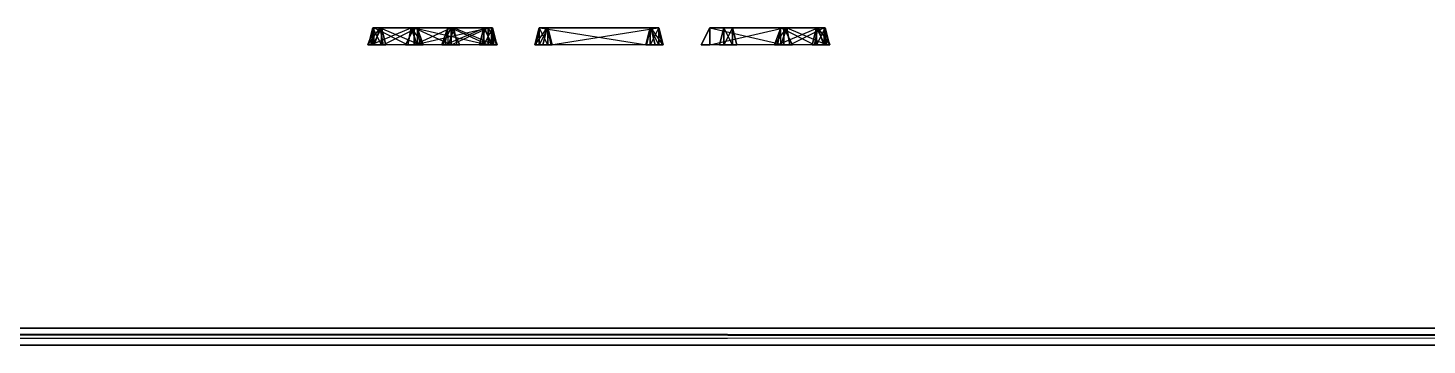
# Model space of a CAD drawing. Extents: x -3500 to 3500, y -22 to 22.
# Drawn here: x -691.4 to -497.1, y -22 to 22 of the extents above; entities that cross this region are included whole.
import ezdxf

# ---------------------------------------------------------------- set-up
doc = ezdxf.new("R2010")
doc.units = 0
doc.layers.add('UB3D', color=1, linetype='CONTINUOUS')

msp = doc.modelspace()

# ---------------------------------------------------------------- linework, layer by layer
at = {"layer": 'UB3D', "color": 2}
for points in [[(-644.213307, 19.685039, -1532.709843), (-643.79063, 19.685039, -1531.431929), (-643.363976, 22.047244, -1531.856614)], [(-643.360157, 19.685039, -1533.559134), (-644.213307, 19.685039, -1532.709843), (-642.510827, 22.047244, -1532.705906)], [(-644.213307, 19.685039, -1532.709843), (-642.510827, 22.047244, -1532.705906), (-643.363976, 22.047244, -1531.856614)], [(-644.213307, 19.685039, -1547.33185), (-643.363976, 22.047244, -1548.185039), (-643.790591, 19.685039, -1548.609724)], [(-644.213307, 19.685039, -1547.33185), (-643.360157, 19.685039, -1546.482559), (-643.363976, 22.047244, -1548.185039)], [(-643.539331, 19.685039, -1531.077362), (-643.539331, 22.047244, -1532.28126), (-644.141299, 19.685039, -1532.28126)], [(-643.539331, 22.047244, -1532.28126), (-644.141299, 19.685039, -1532.28126), (-643.539331, 22.047244, -1547.760394)], [(-644.141299, 19.685039, -1532.28126), (-643.539331, 22.047244, -1547.760394), (-644.141299, 19.685039, -1547.760394)], [(-643.539331, 22.047244, -1547.760394), (-644.141299, 19.685039, -1547.760394), (-643.539331, 19.685039, -1548.964291)], [(-643.79063, 19.685039, -1531.431929), (-643.363976, 22.047244, -1531.856614), (-638.654409, 19.685039, -1526.272205)], [(-643.363976, 22.047244, -1548.185039), (-643.790591, 19.685039, -1548.609724), (-638.227756, 22.047244, -1553.344724)], [(-643.790591, 19.685039, -1548.609724), (-638.227756, 22.047244, -1553.344724), (-638.65437, 19.685039, -1553.769409)], [(-643.539331, 19.685039, -1531.077362), (-642.335472, 19.685039, -1531.077362), (-643.539331, 22.047244, -1532.28126)], [(-642.335472, 19.685039, -1531.077362), (-643.539331, 22.047244, -1532.28126), (-642.335472, 22.047244, -1532.28126)], [(-643.539331, 22.047244, -1532.28126), (-642.335472, 22.047244, -1532.28126), (-643.539331, 22.047244, -1547.760394)], [(-642.335472, 22.047244, -1532.28126), (-643.539331, 22.047244, -1547.760394), (-642.335472, 22.047244, -1547.760394)], [(-643.539331, 22.047244, -1547.760394), (-642.335472, 22.047244, -1547.760394), (-643.539331, 19.685039, -1548.964291)], [(-642.335472, 22.047244, -1547.760394), (-643.539331, 19.685039, -1548.964291), (-642.335472, 19.685039, -1548.964291)], [(-643.363976, 22.047244, -1531.856614), (-638.654409, 19.685039, -1526.272205), (-638.227756, 22.047244, -1526.69689)], [(-642.510827, 22.047244, -1532.705906), (-643.363976, 22.047244, -1531.856614), (-637.374606, 22.047244, -1527.546181)], [(-643.363976, 22.047244, -1531.856614), (-637.374606, 22.047244, -1527.546181), (-638.227756, 22.047244, -1526.69689)], [(-643.360157, 19.685039, -1546.482559), (-643.363976, 22.047244, -1548.185039), (-642.510827, 22.047244, -1547.335748)], [(-643.363976, 22.047244, -1548.185039), (-642.510827, 22.047244, -1547.335748), (-638.227756, 22.047244, -1553.344724)], [(-643.360157, 19.685039, -1533.559134), (-642.510827, 22.047244, -1532.705906), (-642.084173, 19.685039, -1533.130591)], [(-643.360157, 19.685039, -1546.482559), (-642.084213, 19.685039, -1546.911063), (-642.510827, 22.047244, -1547.335748)], [(-642.510827, 22.047244, -1532.705906), (-642.084173, 19.685039, -1533.130591), (-637.374606, 22.047244, -1527.546181)], [(-642.084213, 19.685039, -1546.911063), (-642.510827, 22.047244, -1547.335748), (-636.947992, 19.685039, -1552.070748)], [(-642.510827, 22.047244, -1547.335748), (-636.947992, 19.685039, -1552.070748), (-637.374606, 22.047244, -1552.495433)], [(-642.510827, 22.047244, -1547.335748), (-638.227756, 22.047244, -1553.344724), (-637.374606, 22.047244, -1552.495433)], [(-642.335472, 19.685039, -1531.077362), (-641.733504, 19.685039, -1532.28126), (-642.335472, 22.047244, -1532.28126)], [(-641.733504, 19.685039, -1532.28126), (-642.335472, 22.047244, -1532.28126), (-641.733504, 19.685039, -1547.760394)], [(-642.335472, 22.047244, -1532.28126), (-641.733504, 19.685039, -1547.760394), (-642.335472, 22.047244, -1547.760394)], [(-641.733504, 19.685039, -1547.760394), (-642.335472, 22.047244, -1547.760394), (-642.335472, 19.685039, -1548.964291)], [(-642.084173, 19.685039, -1533.130591), (-637.374606, 22.047244, -1527.546181), (-636.947953, 19.685039, -1527.970866)], [(-639.005079, 19.685039, -1527.723465), (-637.801181, 22.047244, -1527.723465), (-637.801181, 19.685039, -1528.325433)], [(-639.005079, 19.685039, -1526.519606), (-637.801181, 19.685039, -1525.917638), (-637.801181, 22.047244, -1526.519606)], [(-639.005079, 19.685039, -1527.723465), (-639.005079, 19.685039, -1526.519606), (-637.801181, 22.047244, -1527.723465)], [(-639.005079, 19.685039, -1526.519606), (-637.801181, 22.047244, -1527.723465), (-637.801181, 22.047244, -1526.519606)], [(-639.005079, 19.685039, -1553.522008), (-637.801181, 22.047244, -1553.522008), (-637.801181, 19.685039, -1554.123976)], [(-639.005079, 19.685039, -1552.31815), (-637.801181, 19.685039, -1551.716181), (-637.801181, 22.047244, -1552.31815)], [(-639.005079, 19.685039, -1553.522008), (-639.005079, 19.685039, -1552.31815), (-637.801181, 22.047244, -1553.522008)], [(-639.005079, 19.685039, -1552.31815), (-637.801181, 22.047244, -1553.522008), (-637.801181, 22.047244, -1552.31815)], [(-638.654409, 19.685039, -1526.272205), (-638.227756, 22.047244, -1526.69689), (-637.378425, 19.685039, -1525.843661)], [(-638.227756, 22.047244, -1553.344724), (-638.65437, 19.685039, -1553.769409), (-637.378425, 19.685039, -1554.197913)], [(-637.374606, 22.047244, -1527.546181), (-638.227756, 22.047244, -1526.69689), (-636.525276, 19.685039, -1526.692953)], [(-638.227756, 22.047244, -1526.69689), (-636.525276, 19.685039, -1526.692953), (-637.378425, 19.685039, -1525.843661)], [(-638.227756, 22.047244, -1553.344724), (-637.374606, 22.047244, -1552.495433), (-637.378425, 19.685039, -1554.197913)], [(-637.801181, 22.047244, -1527.723465), (-637.801181, 19.685039, -1528.325433), (-632.664921, 22.047244, -1527.723465)], [(-637.801181, 19.685039, -1528.325433), (-632.664921, 22.047244, -1527.723465), (-632.664921, 19.685039, -1528.325433)], [(-637.801181, 19.685039, -1525.917638), (-637.801181, 22.047244, -1526.519606), (-632.664921, 19.685039, -1525.917638)], [(-637.801181, 22.047244, -1526.519606), (-632.664921, 19.685039, -1525.917638), (-632.664921, 22.047244, -1526.519606)], [(-637.801181, 22.047244, -1527.723465), (-637.801181, 22.047244, -1526.519606), (-632.664921, 22.047244, -1527.723465)], [(-637.801181, 22.047244, -1526.519606), (-632.664921, 22.047244, -1527.723465), (-632.664921, 22.047244, -1526.519606)], [(-637.801181, 22.047244, -1553.522008), (-637.801181, 19.685039, -1554.123976), (-627.528701, 22.047244, -1553.522008)], [(-637.801181, 19.685039, -1554.123976), (-627.528701, 22.047244, -1553.522008), (-627.528701, 19.685039, -1554.123976)], [(-637.801181, 19.685039, -1551.716181), (-637.801181, 22.047244, -1552.31815), (-627.528701, 19.685039, -1551.716181)], [(-637.801181, 22.047244, -1552.31815), (-627.528701, 19.685039, -1551.716181), (-627.528701, 22.047244, -1552.31815)], [(-637.801181, 22.047244, -1553.522008), (-637.801181, 22.047244, -1552.31815), (-627.528701, 22.047244, -1553.522008)], [(-637.801181, 22.047244, -1552.31815), (-627.528701, 22.047244, -1553.522008), (-627.528701, 22.047244, -1552.31815)], [(-637.374606, 22.047244, -1552.495433), (-637.378425, 19.685039, -1554.197913), (-636.525276, 19.685039, -1553.348622)], [(-637.374606, 22.047244, -1527.546181), (-636.947953, 19.685039, -1527.970866), (-636.525276, 19.685039, -1526.692953)], [(-636.947992, 19.685039, -1552.070748), (-637.374606, 22.047244, -1552.495433), (-636.525276, 19.685039, -1553.348622)], [(-633.940827, 19.685039, -1526.692953), (-633.091496, 22.047244, -1527.546181), (-633.51815, 19.685039, -1527.970866)], [(-633.940827, 19.685039, -1526.692953), (-633.087677, 19.685039, -1525.843661), (-633.091496, 22.047244, -1527.546181)], [(-633.868819, 19.685039, -1540.622756), (-632.664921, 22.047244, -1540.622756), (-632.664921, 19.685039, -1541.224724)], [(-633.868819, 19.685039, -1539.418898), (-632.664921, 19.685039, -1538.816929), (-632.664921, 22.047244, -1539.418898)], [(-633.868819, 19.685039, -1540.622756), (-633.868819, 19.685039, -1539.418898), (-632.664921, 22.047244, -1540.622756)], [(-633.868819, 19.685039, -1539.418898), (-632.664921, 22.047244, -1540.622756), (-632.664921, 22.047244, -1539.418898)], [(-633.091496, 22.047244, -1527.546181), (-633.51815, 19.685039, -1527.970866), (-627.955276, 22.047244, -1532.705906)], [(-633.51815, 19.685039, -1527.970866), (-627.955276, 22.047244, -1532.705906), (-628.381929, 19.685039, -1533.130591)], [(-633.087677, 19.685039, -1525.843661), (-633.091496, 22.047244, -1527.546181), (-632.238346, 22.047244, -1526.69689)], [(-633.091496, 22.047244, -1527.546181), (-632.238346, 22.047244, -1526.69689), (-627.955276, 22.047244, -1532.705906)], [(-633.087677, 19.685039, -1525.843661), (-631.811693, 19.685039, -1526.272205), (-632.238346, 22.047244, -1526.69689)], [(-632.664921, 22.047244, -1540.622756), (-632.664921, 19.685039, -1541.224724), (-627.528701, 22.047244, -1540.622756)], [(-632.664921, 19.685039, -1541.224724), (-627.528701, 22.047244, -1540.622756), (-627.528701, 19.685039, -1541.224724)], [(-632.664921, 19.685039, -1538.816929), (-632.664921, 22.047244, -1539.418898), (-627.528701, 19.685039, -1538.816929)], [(-632.664921, 22.047244, -1539.418898), (-627.528701, 19.685039, -1538.816929), (-627.528701, 22.047244, -1539.418898)], [(-632.664921, 22.047244, -1540.622756), (-632.664921, 22.047244, -1539.418898), (-627.528701, 22.047244, -1540.622756)], [(-632.664921, 22.047244, -1539.418898), (-627.528701, 22.047244, -1540.622756), (-627.528701, 22.047244, -1539.418898)], [(-632.664921, 22.047244, -1527.723465), (-632.664921, 19.685039, -1528.325433), (-631.461024, 19.685039, -1527.723465)], [(-632.664921, 19.685039, -1525.917638), (-632.664921, 22.047244, -1526.519606), (-631.461024, 19.685039, -1526.519606)], [(-632.664921, 22.047244, -1527.723465), (-632.664921, 22.047244, -1526.519606), (-631.461024, 19.685039, -1527.723465)], [(-632.664921, 22.047244, -1526.519606), (-631.461024, 19.685039, -1527.723465), (-631.461024, 19.685039, -1526.519606)], [(-631.811693, 19.685039, -1526.272205), (-632.238346, 22.047244, -1526.69689), (-626.675472, 19.685039, -1531.431929)], [(-632.238346, 22.047244, -1526.69689), (-626.675472, 19.685039, -1531.431929), (-627.102126, 22.047244, -1531.856614)], [(-632.238346, 22.047244, -1526.69689), (-627.955276, 22.047244, -1532.705906), (-627.102126, 22.047244, -1531.856614)], [(-628.13063, 19.685039, -1531.077362), (-628.13063, 22.047244, -1532.28126), (-628.732598, 19.685039, -1532.28126)], [(-628.13063, 22.047244, -1532.28126), (-628.732598, 19.685039, -1532.28126), (-628.13063, 22.047244, -1540.020827)], [(-628.732598, 19.685039, -1532.28126), (-628.13063, 22.047244, -1540.020827), (-628.732598, 19.685039, -1540.020827)], [(-628.13063, 22.047244, -1540.020827), (-628.732598, 19.685039, -1540.020827), (-628.13063, 19.685039, -1541.224724)], [(-627.955276, 22.047244, -1532.705906), (-628.381929, 19.685039, -1533.130591), (-627.105945, 19.685039, -1533.559134)], [(-628.13063, 19.685039, -1531.077362), (-626.926772, 19.685039, -1531.077362), (-628.13063, 22.047244, -1532.28126)], [(-626.926772, 19.685039, -1531.077362), (-628.13063, 22.047244, -1532.28126), (-626.926772, 22.047244, -1532.28126)], [(-628.13063, 22.047244, -1532.28126), (-626.926772, 22.047244, -1532.28126), (-628.13063, 22.047244, -1540.020827)], [(-626.926772, 22.047244, -1532.28126), (-628.13063, 22.047244, -1540.020827), (-626.926772, 22.047244, -1540.020827)], [(-628.13063, 22.047244, -1540.020827), (-626.926772, 22.047244, -1540.020827), (-628.13063, 19.685039, -1541.224724)], [(-626.926772, 22.047244, -1540.020827), (-628.13063, 19.685039, -1541.224724), (-626.926772, 19.685039, -1541.224724)], [(-627.955276, 22.047244, -1532.705906), (-627.102126, 22.047244, -1531.856614), (-627.105945, 19.685039, -1533.559134)], [(-627.528701, 22.047244, -1540.622756), (-627.528701, 19.685039, -1541.224724), (-626.324803, 19.685039, -1540.622756)], [(-627.528701, 19.685039, -1538.816929), (-627.528701, 22.047244, -1539.418898), (-626.324803, 19.685039, -1539.418898)], [(-627.528701, 22.047244, -1540.622756), (-627.528701, 22.047244, -1539.418898), (-626.324803, 19.685039, -1540.622756)], [(-627.528701, 22.047244, -1539.418898), (-626.324803, 19.685039, -1540.622756), (-626.324803, 19.685039, -1539.418898)], [(-627.528701, 22.047244, -1553.522008), (-627.528701, 19.685039, -1554.123976), (-626.324803, 19.685039, -1553.522008)], [(-627.528701, 19.685039, -1551.716181), (-627.528701, 22.047244, -1552.31815), (-626.324803, 19.685039, -1552.31815)], [(-627.528701, 22.047244, -1553.522008), (-627.528701, 22.047244, -1552.31815), (-626.324803, 19.685039, -1553.522008)], [(-627.528701, 22.047244, -1552.31815), (-626.324803, 19.685039, -1553.522008), (-626.324803, 19.685039, -1552.31815)], [(-627.102126, 22.047244, -1531.856614), (-627.105945, 19.685039, -1533.559134), (-626.252795, 19.685039, -1532.709843)], [(-626.675472, 19.685039, -1531.431929), (-627.102126, 22.047244, -1531.856614), (-626.252795, 19.685039, -1532.709843)], [(-626.926772, 19.685039, -1531.077362), (-626.324803, 19.685039, -1532.28126), (-626.926772, 22.047244, -1532.28126)], [(-626.324803, 19.685039, -1532.28126), (-626.926772, 22.047244, -1532.28126), (-626.324803, 19.685039, -1540.020827)], [(-626.926772, 22.047244, -1532.28126), (-626.324803, 19.685039, -1540.020827), (-626.926772, 22.047244, -1540.020827)], [(-626.324803, 19.685039, -1540.020827), (-626.926772, 22.047244, -1540.020827), (-626.926772, 19.685039, -1541.224724)], [(-620.42626, 19.685039, -1525.917638), (-620.42626, 22.047244, -1527.121535), (-621.028228, 19.685039, -1527.121535)], [(-620.42626, 22.047244, -1527.121535), (-621.028228, 19.685039, -1527.121535), (-620.42626, 22.047244, -1552.920079)], [(-621.028228, 19.685039, -1527.121535), (-620.42626, 22.047244, -1552.920079), (-621.028228, 19.685039, -1552.920079)], [(-620.42626, 22.047244, -1552.920079), (-621.028228, 19.685039, -1552.920079), (-620.42626, 19.685039, -1554.123976)], [(-620.958386, 19.685039, -1553.645039), (-620.857913, 19.685039, -1552.302756), (-620.341063, 22.047244, -1552.611457)], [(-619.924921, 19.685039, -1554.262283), (-620.958386, 19.685039, -1553.645039), (-619.307598, 22.047244, -1553.228701)], [(-620.958386, 19.685039, -1553.645039), (-619.307598, 22.047244, -1553.228701), (-620.341063, 22.047244, -1552.611457)], [(-620.857913, 19.685039, -1552.302756), (-620.341063, 22.047244, -1552.611457), (-605.449213, 19.685039, -1526.504213)], [(-620.42626, 19.685039, -1525.917638), (-619.222402, 19.685039, -1525.917638), (-620.42626, 22.047244, -1527.121535)], [(-619.222402, 19.685039, -1525.917638), (-620.42626, 22.047244, -1527.121535), (-619.222402, 22.047244, -1527.121535)], [(-620.42626, 22.047244, -1527.121535), (-619.222402, 22.047244, -1527.121535), (-620.42626, 22.047244, -1552.920079)], [(-619.222402, 22.047244, -1527.121535), (-620.42626, 22.047244, -1552.920079), (-619.222402, 22.047244, -1552.920079)], [(-620.42626, 22.047244, -1552.920079), (-619.222402, 22.047244, -1552.920079), (-620.42626, 19.685039, -1554.123976)], [(-619.222402, 22.047244, -1552.920079), (-620.42626, 19.685039, -1554.123976), (-619.222402, 19.685039, -1554.123976)], [(-620.341063, 22.047244, -1552.611457), (-605.449213, 19.685039, -1526.504213), (-604.932362, 22.047244, -1526.812913)], [(-619.307598, 22.047244, -1553.228701), (-620.341063, 22.047244, -1552.611457), (-603.898898, 22.047244, -1527.430157)], [(-620.341063, 22.047244, -1552.611457), (-603.898898, 22.047244, -1527.430157), (-604.932362, 22.047244, -1526.812913)], [(-619.924921, 19.685039, -1554.262283), (-619.307598, 22.047244, -1553.228701), (-618.790748, 19.685039, -1553.537402)], [(-619.307598, 22.047244, -1553.228701), (-618.790748, 19.685039, -1553.537402), (-603.898898, 22.047244, -1527.430157)], [(-619.222402, 19.685039, -1525.917638), (-618.620433, 19.685039, -1527.121535), (-619.222402, 22.047244, -1527.121535)], [(-618.620433, 19.685039, -1527.121535), (-619.222402, 22.047244, -1527.121535), (-618.620433, 19.685039, -1552.920079)], [(-619.222402, 22.047244, -1527.121535), (-618.620433, 19.685039, -1552.920079), (-619.222402, 22.047244, -1552.920079)], [(-618.620433, 19.685039, -1552.920079), (-619.222402, 22.047244, -1552.920079), (-619.222402, 19.685039, -1554.123976)], [(-618.790748, 19.685039, -1553.537402), (-603.898898, 22.047244, -1527.430157), (-603.382047, 19.685039, -1527.738858)], [(-605.017559, 19.685039, -1525.917638), (-605.017559, 22.047244, -1527.121535), (-605.619528, 19.685039, -1527.121535)], [(-605.017559, 22.047244, -1527.121535), (-605.619528, 19.685039, -1527.121535), (-605.017559, 22.047244, -1552.920079)], [(-605.619528, 19.685039, -1527.121535), (-605.017559, 22.047244, -1552.920079), (-605.619528, 19.685039, -1552.920079)], [(-605.017559, 22.047244, -1552.920079), (-605.619528, 19.685039, -1552.920079), (-605.017559, 19.685039, -1554.123976)], [(-605.449213, 19.685039, -1526.504213), (-604.932362, 22.047244, -1526.812913), (-604.315039, 19.685039, -1525.779331)], [(-605.017559, 19.685039, -1525.917638), (-603.813701, 19.685039, -1525.917638), (-605.017559, 22.047244, -1527.121535)], [(-603.813701, 19.685039, -1525.917638), (-605.017559, 22.047244, -1527.121535), (-603.813701, 22.047244, -1527.121535)], [(-605.017559, 22.047244, -1527.121535), (-603.813701, 22.047244, -1527.121535), (-605.017559, 22.047244, -1552.920079)], [(-603.813701, 22.047244, -1527.121535), (-605.017559, 22.047244, -1552.920079), (-603.813701, 22.047244, -1552.920079)], [(-605.017559, 22.047244, -1552.920079), (-603.813701, 22.047244, -1552.920079), (-605.017559, 19.685039, -1554.123976)], [(-603.813701, 22.047244, -1552.920079), (-605.017559, 19.685039, -1554.123976), (-603.813701, 19.685039, -1554.123976)], [(-603.898898, 22.047244, -1527.430157), (-604.932362, 22.047244, -1526.812913), (-603.281575, 19.685039, -1526.396575)], [(-604.932362, 22.047244, -1526.812913), (-603.281575, 19.685039, -1526.396575), (-604.315039, 19.685039, -1525.779331)], [(-603.898898, 22.047244, -1527.430157), (-603.382047, 19.685039, -1527.738858), (-603.281575, 19.685039, -1526.396575)], [(-603.813701, 19.685039, -1525.917638), (-603.211732, 19.685039, -1527.121535), (-603.813701, 22.047244, -1527.121535)], [(-603.211732, 19.685039, -1527.121535), (-603.813701, 22.047244, -1527.121535), (-603.211732, 19.685039, -1552.920079)], [(-603.813701, 22.047244, -1527.121535), (-603.211732, 19.685039, -1552.920079), (-603.813701, 22.047244, -1552.920079)], [(-603.211732, 19.685039, -1552.920079), (-603.813701, 22.047244, -1552.920079), (-603.813701, 19.685039, -1554.123976)], [(-597.915157, 19.685039, -1527.723465), (-596.71126, 22.047244, -1527.723465), (-596.71126, 19.685039, -1528.325433)], [(-597.915157, 19.685039, -1526.519606), (-596.71126, 19.685039, -1525.917638), (-596.71126, 22.047244, -1526.519606)], [(-597.915157, 19.685039, -1527.723465), (-597.915157, 19.685039, -1526.519606), (-596.71126, 22.047244, -1527.723465)], [(-597.915157, 19.685039, -1526.519606), (-596.71126, 22.047244, -1527.723465), (-596.71126, 22.047244, -1526.519606)], [(-597.915157, 19.685039, -1553.522008), (-596.71126, 22.047244, -1553.522008), (-596.71126, 19.685039, -1554.123976)], [(-597.915157, 19.685039, -1552.31815), (-596.71126, 19.685039, -1551.716181), (-596.71126, 22.047244, -1552.31815)], [(-597.915157, 19.685039, -1553.522008), (-597.915157, 19.685039, -1552.31815), (-596.71126, 22.047244, -1553.522008)], [(-597.915157, 19.685039, -1552.31815), (-596.71126, 22.047244, -1553.522008), (-596.71126, 22.047244, -1552.31815)], [(-596.71126, 22.047244, -1527.723465), (-596.71126, 19.685039, -1528.325433), (-586.43878, 22.047244, -1527.723465)], [(-596.71126, 19.685039, -1528.325433), (-586.43878, 22.047244, -1527.723465), (-586.43878, 19.685039, -1528.325433)], [(-596.71126, 19.685039, -1525.917638), (-596.71126, 22.047244, -1526.519606), (-586.43878, 19.685039, -1525.917638)], [(-596.71126, 22.047244, -1526.519606), (-586.43878, 19.685039, -1525.917638), (-586.43878, 22.047244, -1526.519606)], [(-596.71126, 22.047244, -1527.723465), (-596.71126, 22.047244, -1526.519606), (-586.43878, 22.047244, -1527.723465)], [(-596.71126, 22.047244, -1526.519606), (-586.43878, 22.047244, -1527.723465), (-586.43878, 22.047244, -1526.519606)], [(-596.71126, 22.047244, -1553.522008), (-596.71126, 19.685039, -1554.123976), (-586.43878, 22.047244, -1553.522008)], [(-596.71126, 19.685039, -1554.123976), (-586.43878, 22.047244, -1553.522008), (-586.43878, 19.685039, -1554.123976)], [(-596.71126, 19.685039, -1551.716181), (-596.71126, 22.047244, -1552.31815), (-586.43878, 19.685039, -1551.716181)], [(-596.71126, 22.047244, -1552.31815), (-586.43878, 19.685039, -1551.716181), (-586.43878, 22.047244, -1552.31815)], [(-596.71126, 22.047244, -1553.522008), (-596.71126, 22.047244, -1552.31815), (-586.43878, 22.047244, -1553.522008)], [(-596.71126, 22.047244, -1552.31815), (-586.43878, 22.047244, -1553.522008), (-586.43878, 22.047244, -1552.31815)], [(-594.745079, 19.685039, -1525.917638), (-594.745079, 22.047244, -1527.121535), (-595.347047, 19.685039, -1527.121535)], [(-594.745079, 22.047244, -1527.121535), (-595.347047, 19.685039, -1527.121535), (-594.745079, 22.047244, -1552.920079)], [(-595.347047, 19.685039, -1527.121535), (-594.745079, 22.047244, -1552.920079), (-595.347047, 19.685039, -1552.920079)], [(-594.745079, 22.047244, -1552.920079), (-595.347047, 19.685039, -1552.920079), (-594.745079, 19.685039, -1554.123976)], [(-594.745079, 19.685039, -1525.917638), (-593.54122, 19.685039, -1525.917638), (-594.745079, 22.047244, -1527.121535)], [(-593.54122, 19.685039, -1525.917638), (-594.745079, 22.047244, -1527.121535), (-593.54122, 22.047244, -1527.121535)], [(-594.745079, 22.047244, -1527.121535), (-593.54122, 22.047244, -1527.121535), (-594.745079, 22.047244, -1552.920079)], [(-593.54122, 22.047244, -1527.121535), (-594.745079, 22.047244, -1552.920079), (-593.54122, 22.047244, -1552.920079)], [(-594.745079, 22.047244, -1552.920079), (-593.54122, 22.047244, -1552.920079), (-594.745079, 19.685039, -1554.123976)], [(-593.54122, 22.047244, -1552.920079), (-594.745079, 19.685039, -1554.123976), (-593.54122, 19.685039, -1554.123976)], [(-593.54122, 19.685039, -1525.917638), (-592.939252, 19.685039, -1527.121535), (-593.54122, 22.047244, -1527.121535)], [(-592.939252, 19.685039, -1527.121535), (-593.54122, 22.047244, -1527.121535), (-592.939252, 19.685039, -1552.920079)], [(-593.54122, 22.047244, -1527.121535), (-592.939252, 19.685039, -1552.920079), (-593.54122, 22.047244, -1552.920079)], [(-592.939252, 19.685039, -1552.920079), (-593.54122, 22.047244, -1552.920079), (-593.54122, 19.685039, -1554.123976)], [(-587.714685, 19.685039, -1526.692953), (-586.865354, 22.047244, -1527.546181), (-587.292008, 19.685039, -1527.970866)], [(-587.714685, 19.685039, -1526.692953), (-586.861535, 19.685039, -1525.843661), (-586.865354, 22.047244, -1527.546181)], [(-587.714685, 19.685039, -1553.348622), (-587.291969, 19.685039, -1552.070748), (-586.865354, 22.047244, -1552.495433)], [(-586.861535, 19.685039, -1554.197913), (-587.714685, 19.685039, -1553.348622), (-586.012205, 22.047244, -1553.344724)], [(-587.714685, 19.685039, -1553.348622), (-586.012205, 22.047244, -1553.344724), (-586.865354, 22.047244, -1552.495433)], [(-586.865354, 22.047244, -1527.546181), (-587.292008, 19.685039, -1527.970866), (-581.729134, 22.047244, -1532.705906)], [(-587.292008, 19.685039, -1527.970866), (-581.729134, 22.047244, -1532.705906), (-582.155787, 19.685039, -1533.130591)], [(-587.291969, 19.685039, -1552.070748), (-586.865354, 22.047244, -1552.495433), (-582.155748, 19.685039, -1546.911063)], [(-586.861535, 19.685039, -1525.843661), (-586.865354, 22.047244, -1527.546181), (-586.012205, 22.047244, -1526.69689)], [(-586.865354, 22.047244, -1527.546181), (-586.012205, 22.047244, -1526.69689), (-581.729134, 22.047244, -1532.705906)], [(-586.865354, 22.047244, -1552.495433), (-582.155748, 19.685039, -1546.911063), (-581.729134, 22.047244, -1547.335748)], [(-586.012205, 22.047244, -1553.344724), (-586.865354, 22.047244, -1552.495433), (-580.875984, 22.047244, -1548.185039)], [(-586.865354, 22.047244, -1552.495433), (-580.875984, 22.047244, -1548.185039), (-581.729134, 22.047244, -1547.335748)], [(-586.861535, 19.685039, -1525.843661), (-585.585551, 19.685039, -1526.272205), (-586.012205, 22.047244, -1526.69689)], [(-586.861535, 19.685039, -1554.197913), (-586.012205, 22.047244, -1553.344724), (-585.585591, 19.685039, -1553.769409)], [(-586.43878, 22.047244, -1527.723465), (-586.43878, 19.685039, -1528.325433), (-585.234882, 19.685039, -1527.723465)], [(-586.43878, 19.685039, -1525.917638), (-586.43878, 22.047244, -1526.519606), (-585.234882, 19.685039, -1526.519606)], [(-586.43878, 22.047244, -1527.723465), (-586.43878, 22.047244, -1526.519606), (-585.234882, 19.685039, -1527.723465)], [(-586.43878, 22.047244, -1526.519606), (-585.234882, 19.685039, -1527.723465), (-585.234882, 19.685039, -1526.519606)], [(-586.43878, 22.047244, -1553.522008), (-586.43878, 19.685039, -1554.123976), (-585.234882, 19.685039, -1553.522008)], [(-586.43878, 19.685039, -1551.716181), (-586.43878, 22.047244, -1552.31815), (-585.234882, 19.685039, -1552.31815)], [(-586.43878, 22.047244, -1553.522008), (-586.43878, 22.047244, -1552.31815), (-585.234882, 19.685039, -1553.522008)], [(-586.43878, 22.047244, -1552.31815), (-585.234882, 19.685039, -1553.522008), (-585.234882, 19.685039, -1552.31815)], [(-585.585551, 19.685039, -1526.272205), (-586.012205, 22.047244, -1526.69689), (-580.449331, 19.685039, -1531.431929)], [(-586.012205, 22.047244, -1526.69689), (-580.449331, 19.685039, -1531.431929), (-580.875984, 22.047244, -1531.856614)], [(-586.012205, 22.047244, -1526.69689), (-581.729134, 22.047244, -1532.705906), (-580.875984, 22.047244, -1531.856614)], [(-586.012205, 22.047244, -1553.344724), (-585.585591, 19.685039, -1553.769409), (-580.875984, 22.047244, -1548.185039)], [(-585.585591, 19.685039, -1553.769409), (-580.875984, 22.047244, -1548.185039), (-580.44937, 19.685039, -1548.609724)], [(-581.904488, 19.685039, -1531.077362), (-581.904488, 22.047244, -1532.28126), (-582.506457, 19.685039, -1532.28126)], [(-581.904488, 22.047244, -1532.28126), (-582.506457, 19.685039, -1532.28126), (-581.904488, 22.047244, -1547.760394)], [(-582.506457, 19.685039, -1532.28126), (-581.904488, 22.047244, -1547.760394), (-582.506457, 19.685039, -1547.760394)], [(-581.904488, 22.047244, -1547.760394), (-582.506457, 19.685039, -1547.760394), (-581.904488, 19.685039, -1548.964291)], [(-581.729134, 22.047244, -1532.705906), (-582.155787, 19.685039, -1533.130591), (-580.879803, 19.685039, -1533.559134)], [(-582.155748, 19.685039, -1546.911063), (-581.729134, 22.047244, -1547.335748), (-580.879803, 19.685039, -1546.482559)], [(-581.904488, 19.685039, -1531.077362), (-580.70063, 19.685039, -1531.077362), (-581.904488, 22.047244, -1532.28126)], [(-580.70063, 19.685039, -1531.077362), (-581.904488, 22.047244, -1532.28126), (-580.70063, 22.047244, -1532.28126)], [(-581.904488, 22.047244, -1532.28126), (-580.70063, 22.047244, -1532.28126), (-581.904488, 22.047244, -1547.760394)], [(-580.70063, 22.047244, -1532.28126), (-581.904488, 22.047244, -1547.760394), (-580.70063, 22.047244, -1547.760394)], [(-581.904488, 22.047244, -1547.760394), (-580.70063, 22.047244, -1547.760394), (-581.904488, 19.685039, -1548.964291)], [(-580.70063, 22.047244, -1547.760394), (-581.904488, 19.685039, -1548.964291), (-580.70063, 19.685039, -1548.964291)], [(-581.729134, 22.047244, -1532.705906), (-580.875984, 22.047244, -1531.856614), (-580.879803, 19.685039, -1533.559134)], [(-580.875984, 22.047244, -1548.185039), (-581.729134, 22.047244, -1547.335748), (-580.026654, 19.685039, -1547.33185)], [(-581.729134, 22.047244, -1547.335748), (-580.026654, 19.685039, -1547.33185), (-580.879803, 19.685039, -1546.482559)], [(-580.875984, 22.047244, -1531.856614), (-580.879803, 19.685039, -1533.559134), (-580.026654, 19.685039, -1532.709843)], [(-580.449331, 19.685039, -1531.431929), (-580.875984, 22.047244, -1531.856614), (-580.026654, 19.685039, -1532.709843)], [(-580.875984, 22.047244, -1548.185039), (-580.44937, 19.685039, -1548.609724), (-580.026654, 19.685039, -1547.33185)], [(-580.70063, 19.685039, -1531.077362), (-580.098661, 19.685039, -1532.28126), (-580.70063, 22.047244, -1532.28126)], [(-580.098661, 19.685039, -1532.28126), (-580.70063, 22.047244, -1532.28126), (-580.098661, 19.685039, -1547.760394)], [(-580.70063, 22.047244, -1532.28126), (-580.098661, 19.685039, -1547.760394), (-580.70063, 22.047244, -1547.760394)], [(-580.098661, 19.685039, -1547.760394), (-580.70063, 22.047244, -1547.760394), (-580.70063, 19.685039, -1548.964291)], [(3500, -19.685039, -1089), (-3500, -19.685039, -1089), (3500, -22.047244, -1089)], [(-3500, -19.685039, -1089), (3500, -22.047244, -1089), (-3500, -22.047244, -1089)], [(3500, -22.047244, -1089), (-3500, -22.047244, -1089), (3500, -19.685039, -1089)], [(-3500, -22.047244, -1089), (3500, -19.685039, -1089), (-3500, -19.685039, -1089)], [(3500, -19.685039, 1089), (-3500, -19.685039, 1089), (3500, -22.047244, 1089)], [(-3500, -19.685039, 1089), (3500, -22.047244, 1089), (-3500, -22.047244, 1089)], [(3500, -22.047244, 1089), (-3500, -22.047244, 1089), (3500, -19.685039, 1089)], [(-3500, -22.047244, 1089), (3500, -19.685039, 1089), (-3500, -19.685039, 1089)], [(3500, -19.685039), (-3500, -19.685039), (3500, -22.047244)], [(-3500, -19.685039), (3500, -22.047244), (-3500, -22.047244)], [(3500, -22.047244), (-3500, -22.047244), (3500, -19.685039)], [(-3500, -22.047244), (3500, -19.685039), (-3500, -19.685039)], [(-2524, -19.685039, -2000), (2524, -19.685039, -2000), (-2524, -22.047244, -2000)], [(2524, -19.685039, -2000), (-2524, -22.047244, -2000), (2524, -22.047244, -2000)], [(-2524, -22.047244, -2000), (2524, -22.047244, -2000), (-2524, -19.685039, -2000)], [(2524, -22.047244, -2000), (-2524, -19.685039, -2000), (2524, -19.685039, -2000)], [(-2524, -19.685039, 2000), (2524, -19.685039, 2000), (-2524, -22.047244, 2000)], [(2524, -19.685039, 2000), (-2524, -22.047244, 2000), (2524, -22.047244, 2000)], [(-2524, -22.047244, 2000), (2524, -22.047244, 2000), (-2524, -19.685039, 2000)], [(2524, -22.047244, 2000), (-2524, -19.685039, 2000), (2524, -19.685039, 2000)]]:
    msp.add_3dface(points, dxfattribs=at)

doc.saveas('drawing.dxf')
